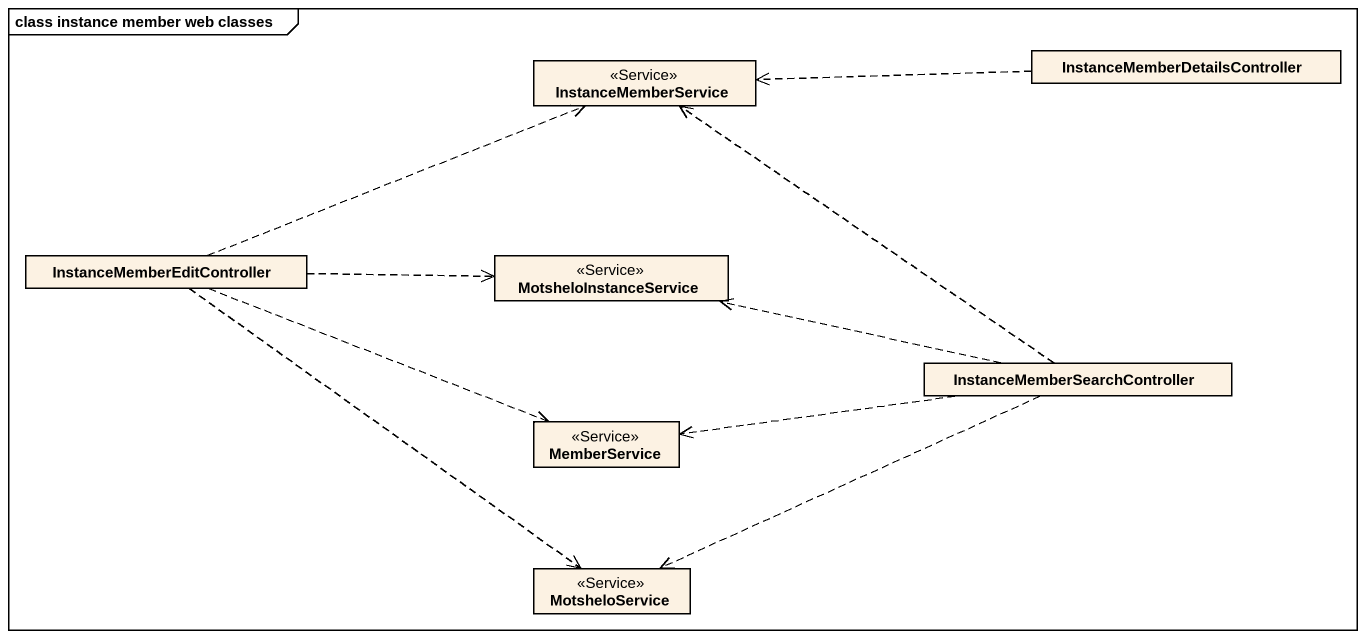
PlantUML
@startuml
mainframe class instance member web classes
hide circle
hide empty members
class "InstanceMemberDetailsController" as InstanceMemberDetailsControl
class InstanceMemberService <<Service>>
class InstanceMemberEditController
class MotsheloInstanceService <<Service>>
class "InstanceMemberSearchController" as InstanceMemberSearchControll
class MemberService <<Service>>
class MotsheloService <<Service>>
InstanceMemberDetailsControl .left.> InstanceMemberService
InstanceMemberEditController .right.> InstanceMemberService
InstanceMemberEditController .right.> MotsheloInstanceService
InstanceMemberEditController .right.> MemberService
InstanceMemberEditController ..> MotsheloService
InstanceMemberSearchControll .up.> InstanceMemberService
InstanceMemberSearchControll .left.> MotsheloInstanceService
InstanceMemberSearchControll .left.> MemberService
InstanceMemberSearchControll .left.> MotsheloService
@enduml
